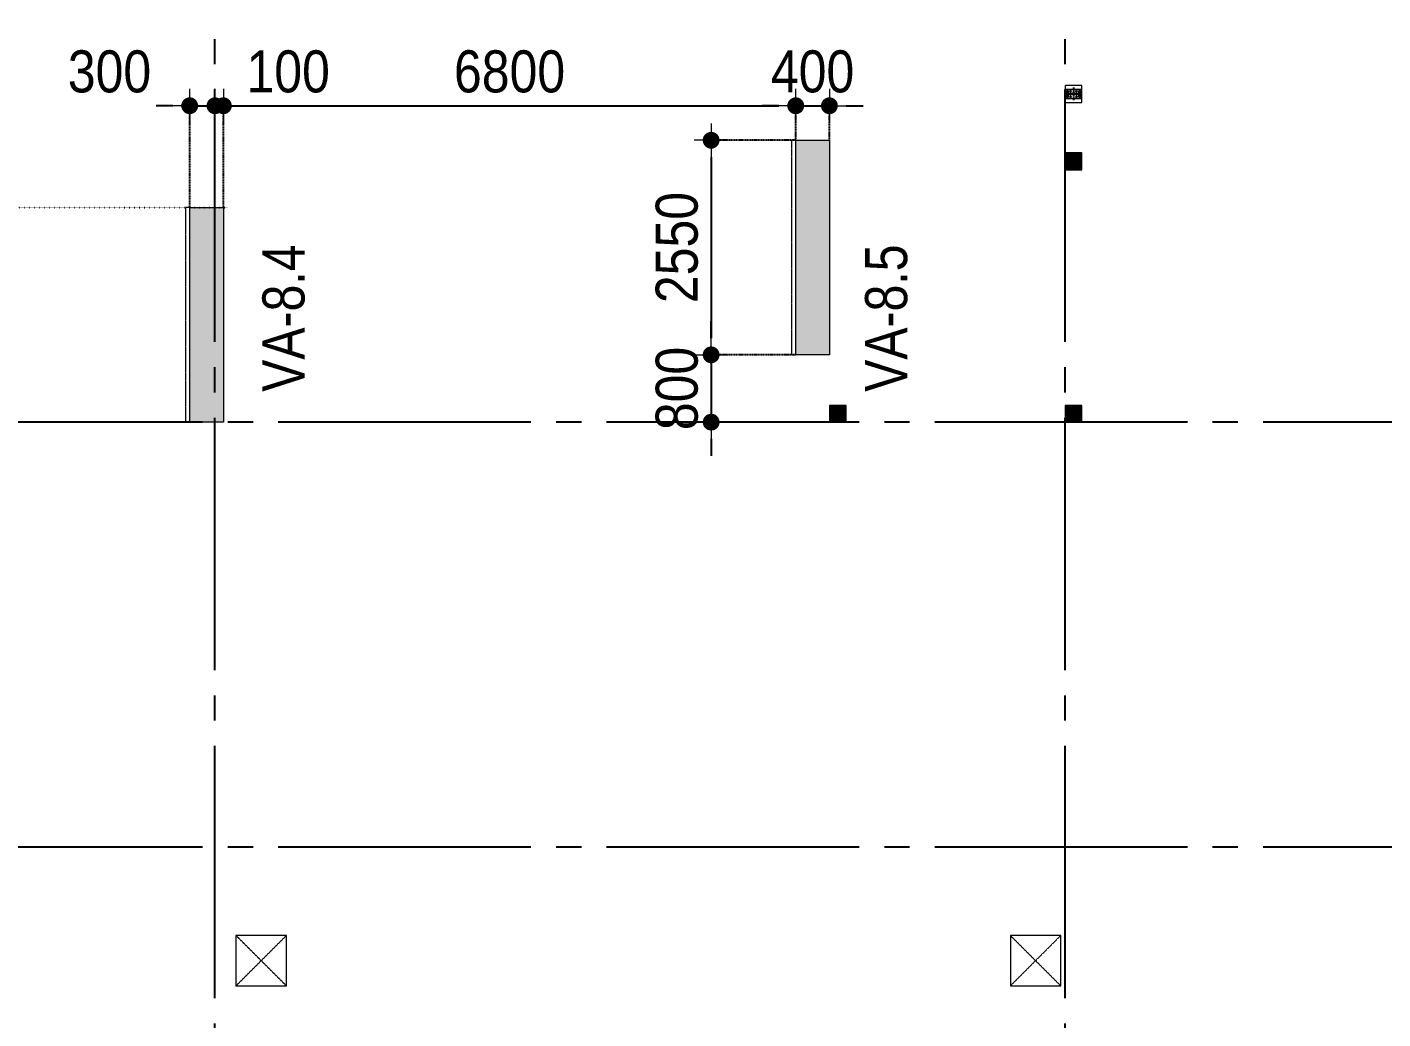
# Model space of a CAD drawing. Header units: millimetres. Extents: x -3973692 to -2843767, y 592734 to 838475.
# Drawn here: x -3506177 to -3490070, y 733489 to 745276 of the extents above; entities that cross this region are included whole.
import ezdxf
from ezdxf.enums import TextEntityAlignment as Align

# ---------------------------------------------------------------- set-up
doc = ezdxf.new("R2010")
doc.units = ezdxf.units.MM
doc.header["$MEASUREMENT"] = 0
doc.header["$PDMODE"] = 3
doc.header["$PDSIZE"] = -20
for name, pattern in [('CHG_XX_Cot_Tang 1$0$CENTER', [20.2, 12.7, -2.5, 2.5, -2.5]), ('CHG_XX_Cot_Tang 1$0$CENTER2', [28.575, 19.05, -3.175, 3.175, -3.175]), ('CHG_XX_Cot_Tang 1$0$MB_Luoi truc$0$HTT Hidden 21', [3, 2, -1]), ('CHG_XX_Luoi truc$0$MB_Luoi truc$0$Center101', [13, 10, -1, 1, -1]), ('DIVIDE2', [15.875, 6.35, -3.175, 0, -3.175, 0, -3.175]), ('DOT2', [0.125, 0, -0.125]), ('HIDDEN5', [2.8375, 1.25, -1.5875])]:
    doc.linetypes.add(name, pattern=pattern)
doc.layers.get('0').update_dxf_attribs({"lineweight": 9})
doc.layers.get('Defpoints').update_dxf_attribs({"color": 10, "lineweight": 0})
for name, color, linetype, lineweight in [("'S_General_Dim_1", 1, 'Continuous', 18), ("'S_General_Divide_3 Intermediate", 3, 'DIVIDE2', 40), ("CHG_XX_Cot_Tang 1$0$'S_Steel_Cont_2 Normal", 2, 'Continuous', 25), ("CHG_XX_Cot_Tang 1$0$'S_Steel_Cont_2 Normal_Plate", 150, 'Continuous', 15), ('CHG_XX_Cot_Tang 1$0$Cot thep', 51, 'Continuous', 15), ('CHG_XX_Cot_Tang 1$0$Net thay Tuong', 3, 'Continuous', 20), ('CHG_XX_Cot_Tang 1$0$NS-Pier', 150, 'Continuous', 9), ('CHG_XX_Cot_Tang 1$0$NS-Pier @ 1', 150, 'Continuous', 9), ('CHG_XX_Cot_Tang 1$0$NS-Pier @ 100', 150, 'Continuous', 9), ('CHG_XX_Cot_Tang 1$0$NS-Pier @ 150 VP1', 150, 'Continuous', 9), ('CHG_XX_Cot_Tang 1$0$NS-Pier @ 150 VP2', 150, 'Continuous', 9), ('CHG_XX_Cot_Tang 1$0$NS-Pier @ 150 VP3', 150, 'Continuous', 9), ('CHG_XX_Cot_Tang 1$0$NS-Pier @ 150 VP4', 150, 'Continuous', 9), ('CHG_XX_Cot_Tang 1$0$NS-Pier @ 150 VP5', 150, 'Continuous', 9), ('CHG_XX_Cot_Tang 1$0$NS-Pier @ 150 VP6', 150, 'Continuous', 9), ('CHG_XX_Cot_Tang 1$0$NS-Pier @ 150 VP7', 150, 'Continuous', 9), ('CHG_XX_Cot_Tang 1$0$NS-Pier @ 150 VP8', 150, 'Continuous', 9), ('CHG_XX_Cot_Tang 1$0$NS-Pier @ 150 VP9', 150, 'Continuous', 9), ('CHG_XX_Cot_Tang 1$0$NS-Pier @ 150 VPModel', 150, 'Continuous', 9), ('CHG_XX_Cot_Tang 1$0$NS-Pier @ 200 VP11', 150, 'Continuous', 9), ('CHG_XX_Cot_Tang 1$0$NS-Pier @ 200 VP12', 150, 'Continuous', 9), ('CHG_XX_Cot_Tang 1$0$NS-Pier @ 200 VP13', 150, 'Continuous', 9), ('CHG_XX_Cot_Tang 1$0$NS-Pier @ 200 VP14', 150, 'Continuous', 9), ('CHG_XX_Cot_Tang 1$0$NS-Pier @ 200 VP15', 150, 'Continuous', 9), ('CHG_XX_Cot_Tang 1$0$NS-Pier @ 200 VP16', 150, 'Continuous', 9), ('CHG_XX_Cot_Tang 1$0$NS-Pier @ 200 VP17', 150, 'Continuous', 9), ('CHG_XX_Cot_Tang 1$0$NS-Pier @ 200 VP18', 150, 'Continuous', 9), ('CHG_XX_Cot_Tang 1$0$NS-Pier @ 200 VP19', 150, 'Continuous', 9), ('CHG_XX_Cot_Tang 1$0$NS-Pier @ 200 VP21', 150, 'Continuous', 9), ('CHG_XX_Cot_Tang 1$0$NS-Pier @ 200 VP22', 150, 'Continuous', 9), ('CHG_XX_Cot_Tang 1$0$NS-Pier @ 200 VP23', 150, 'Continuous', 9), ('CHG_XX_Cot_Tang 1$0$NS-Pier @ 200 VP24', 150, 'Continuous', 9), ('CHG_XX_Cot_Tang 1$0$NS-Pier @ 200 VP25', 150, 'Continuous', 9), ('CHG_XX_Cot_Tang 1$0$NS-Pier @ 200 VP26', 150, 'Continuous', 9), ('CHG_XX_Cot_Tang 1$0$NS-Pier @ 200 VP27', 150, 'Continuous', 9), ('CHG_XX_Cot_Tang 1$0$NS-Pier @ 200 VP28', 150, 'Continuous', 9), ('CHG_XX_Cot_Tang 1$0$NS-Pier @ 200 VP30', 150, 'Continuous', 9), ('CHG_XX_Cot_Tang 1$0$NS-Pier @ 200 VP31', 150, 'Continuous', 9), ('CHG_XX_Cot_Tang 1$0$NS-Pier @ 200 VP32', 150, 'Continuous', 9), ('CHG_XX_Cot_Tang 1$0$NS-Pier @ 200 VP33', 150, 'Continuous', 9), ('CHG_XX_Cot_Tang 1$0$NS-Pier @ 200 VP34', 150, 'Continuous', 9), ('CHG_XX_Cot_Tang 1$0$NS-Pier @ 200 VP35', 150, 'Continuous', 9), ('CHG_XX_Cot_Tang 1$0$NS-Pier @ 200 VP36', 150, 'Continuous', 9), ('CHG_XX_Cot_Tang 1$0$NS-Pier @ 200 VP37', 150, 'Continuous', 9), ('CHG_XX_Cot_Tang 1$0$NS-Pier @ 200 VPModel', 150, 'Continuous', 9), ('CHG_XX_Cot_Tang 1$0$NS-Pier @ 350 VP10', 150, 'Continuous', 9), ('CHG_XX_Cot_Tang 1$0$NS-Pier @ 350 VP20', 150, 'Continuous', 9), ('CHG_XX_Cot_Tang 1$0$NS-Pier @ 350 VP29', 150, 'Continuous', 9), ('CHG_XX_Cot_Tang 1$0$NS-Pier @ 350 VPModel', 150, 'Continuous', 9), ('CHG_XX_Cot_Tang 1$0$S_Concrete_Cont_2 Normal', 2, 'Continuous', 13), ('TEXT', 7, 'Continuous', 15)]:
    doc.layers.add(name, color=color, linetype=linetype, lineweight=lineweight)
for name, color, linetype in [("CHG_XX_Cot_Tang 1$0$'S_Concrete_Center_1", 8, 'CHG_XX_Cot_Tang 1$0$CENTER2'), ("CHG_XX_Cot_Tang 1$0$'S_Steel_ Bold", 8, 'Continuous'), ('CHG_XX_Cot_Tang 1$0$mb_cot tang 1-3$0$Concrete Line', 6, 'Continuous'), ('CHG_XX_Luoi truc$0$Grid', 34, 'Continuous'), ('CHG_XX_Luoi truc$0$Grid Line', 251, 'CHG_XX_Luoi truc$0$MB_Luoi truc$0$Center101'), ('dim', 1, 'Continuous')]:
    doc.layers.add(name, color=color, linetype=linetype)
doc.styles.add('arial', font='arial.ttf', dxfattribs={"width": 0.85})
doc.styles.add('CHG_XX_Luoi truc$0$MB_Luoi truc$0$Grid A-F$0$VNI-HelveCB', font='')
doc.styles.add('TTP-HelCon', font='')
doc.styles.get('CHG_XX_Luoi truc$0$MB_Luoi truc$0$Grid A-F$0$VNI-HelveCB').set_extended_font_data('VNI-Helve-Condense', bold=True)
doc.styles.get('TTP-HelCon').set_extended_font_data('VNI-Helve-Condense')
doc.dimstyles.new('200', dxfattribs={"dimscale": 200, "dimtxt": 2.5, "dimasz": 1, "dimexe": 0, "dimexo": 0, "dimgap": 0.75, "dimtad": 1, "dimdec": 0, "dimrnd": 10, "dimzin": 9, "dimdsep": 46, "dimtxsty": 'arial', "dimblk1": 'DIMDOT', "dimblk2": 'DIMDOT', "dimsah": 1, "dimcen": 2, "dimdle": 3, "dimclre": 8, "dimclrt": 2, "dimadec": 0, "dimazin": 0, "dimtfac": 1, "dimtdec": 0, "dimtix": 1, "dimtmove": 2, "dimatfit": 3, "dimldrblk": 'DIMPIJL', "dimfxl": 1, "dimtvp": 1.8, "dimtolj": 1, "dimtzin": 0, "dimarcsym": 0})

# ---------------------------------------------------------------- blocks, each defined once
blk = doc.blocks.new('*U3260')
at = {"layer": 'CHG_XX_Cot_Tang 1$0$NS-Pier @ 1'}
h = blk.add_hatch(color=256, dxfattribs=at)
h.dxf.hatch_style = 1
h.paths.add_polyline_path([(400, 0), (0, 0), (0, -2550), (400, -2550)])
at = {"layer": 'CHG_XX_Cot_Tang 1$0$NS-Pier @ 100'}
h = blk.add_hatch(color=256, dxfattribs=at)
h.dxf.hatch_style = 1
h.paths.add_polyline_path([(400, 0), (0, 0), (0, -2550), (400, -2550)])
at = {"layer": 'CHG_XX_Cot_Tang 1$0$NS-Pier @ 150 VP1'}
h = blk.add_hatch(color=256, dxfattribs=at)
h.dxf.hatch_style = 1
h.paths.add_polyline_path([(400, 0), (0, 0), (0, -2550), (400, -2550)])
at = {"layer": 'CHG_XX_Cot_Tang 1$0$NS-Pier @ 150 VP2'}
h = blk.add_hatch(color=256, dxfattribs=at)
h.dxf.hatch_style = 1
h.paths.add_polyline_path([(400, 0), (0, 0), (0, -2550), (400, -2550)])
at = {"layer": 'CHG_XX_Cot_Tang 1$0$NS-Pier @ 150 VP3'}
h = blk.add_hatch(color=256, dxfattribs=at)
h.dxf.hatch_style = 1
h.paths.add_polyline_path([(400, 0), (0, 0), (0, -2550), (400, -2550)])
at = {"layer": 'CHG_XX_Cot_Tang 1$0$NS-Pier @ 150 VP4'}
h = blk.add_hatch(color=256, dxfattribs=at)
h.dxf.hatch_style = 1
h.paths.add_polyline_path([(400, 0), (0, 0), (0, -2550), (400, -2550)])
at = {"layer": 'CHG_XX_Cot_Tang 1$0$NS-Pier @ 150 VP5'}
h = blk.add_hatch(color=256, dxfattribs=at)
h.dxf.hatch_style = 1
h.paths.add_polyline_path([(400, 0), (0, 0), (0, -2550), (400, -2550)])
at = {"layer": 'CHG_XX_Cot_Tang 1$0$NS-Pier @ 150 VP6'}
h = blk.add_hatch(color=256, dxfattribs=at)
h.dxf.hatch_style = 1
h.paths.add_polyline_path([(400, 0), (0, 0), (0, -2550), (400, -2550)])
at = {"layer": 'CHG_XX_Cot_Tang 1$0$NS-Pier @ 150 VP7'}
h = blk.add_hatch(color=256, dxfattribs=at)
h.dxf.hatch_style = 1
h.paths.add_polyline_path([(400, 0), (0, 0), (0, -2550), (400, -2550)])
at = {"layer": 'CHG_XX_Cot_Tang 1$0$NS-Pier @ 150 VP8'}
h = blk.add_hatch(color=256, dxfattribs=at)
h.dxf.hatch_style = 1
h.paths.add_polyline_path([(400, 0), (0, 0), (0, -2550), (400, -2550)])
at = {"layer": 'CHG_XX_Cot_Tang 1$0$NS-Pier @ 150 VP9'}
h = blk.add_hatch(color=256, dxfattribs=at)
h.dxf.hatch_style = 1
h.paths.add_polyline_path([(400, 0), (0, 0), (0, -2550), (400, -2550)])
at = {"layer": 'CHG_XX_Cot_Tang 1$0$NS-Pier @ 150 VPModel'}
h = blk.add_hatch(color=256, dxfattribs=at)
h.dxf.hatch_style = 1
h.paths.add_polyline_path([(400, 0), (0, 0), (0, -2550), (400, -2550)])
at = {"layer": 'CHG_XX_Cot_Tang 1$0$NS-Pier @ 200 VP11'}
h = blk.add_hatch(color=256, dxfattribs=at)
h.dxf.hatch_style = 1
h.paths.add_polyline_path([(400, 0), (0, 0), (0, -2550), (400, -2550)])
at = {"layer": 'CHG_XX_Cot_Tang 1$0$NS-Pier @ 200 VP12'}
h = blk.add_hatch(color=256, dxfattribs=at)
h.dxf.hatch_style = 1
h.paths.add_polyline_path([(400, 0), (0, 0), (0, -2550), (400, -2550)])
at = {"layer": 'CHG_XX_Cot_Tang 1$0$NS-Pier @ 200 VP13'}
h = blk.add_hatch(color=256, dxfattribs=at)
h.dxf.hatch_style = 1
h.paths.add_polyline_path([(400, 0), (0, 0), (0, -2550), (400, -2550)])
at = {"layer": 'CHG_XX_Cot_Tang 1$0$NS-Pier @ 200 VP14'}
h = blk.add_hatch(color=256, dxfattribs=at)
h.dxf.hatch_style = 1
h.paths.add_polyline_path([(400, 0), (0, 0), (0, -2550), (400, -2550)])
at = {"layer": 'CHG_XX_Cot_Tang 1$0$NS-Pier @ 200 VP15'}
h = blk.add_hatch(color=256, dxfattribs=at)
h.dxf.hatch_style = 1
h.paths.add_polyline_path([(400, 0), (0, 0), (0, -2550), (400, -2550)])
at = {"layer": 'CHG_XX_Cot_Tang 1$0$NS-Pier @ 200 VP16'}
h = blk.add_hatch(color=256, dxfattribs=at)
h.dxf.hatch_style = 1
h.paths.add_polyline_path([(400, 0), (0, 0), (0, -2550), (400, -2550)])
at = {"layer": 'CHG_XX_Cot_Tang 1$0$NS-Pier @ 200 VP17'}
h = blk.add_hatch(color=256, dxfattribs=at)
h.dxf.hatch_style = 1
h.paths.add_polyline_path([(400, 0), (0, 0), (0, -2550), (400, -2550)])
at = {"layer": 'CHG_XX_Cot_Tang 1$0$NS-Pier @ 200 VP18'}
h = blk.add_hatch(color=256, dxfattribs=at)
h.dxf.hatch_style = 1
h.paths.add_polyline_path([(400, 0), (0, 0), (0, -2550), (400, -2550)])
at = {"layer": 'CHG_XX_Cot_Tang 1$0$NS-Pier @ 200 VP19'}
h = blk.add_hatch(color=256, dxfattribs=at)
h.dxf.hatch_style = 1
h.paths.add_polyline_path([(400, 0), (0, 0), (0, -2550), (400, -2550)])
at = {"layer": 'CHG_XX_Cot_Tang 1$0$NS-Pier @ 200 VP21'}
h = blk.add_hatch(color=256, dxfattribs=at)
h.dxf.hatch_style = 1
h.paths.add_polyline_path([(400, 0), (0, 0), (0, -2550), (400, -2550)])
at = {"layer": 'CHG_XX_Cot_Tang 1$0$NS-Pier @ 200 VP22'}
h = blk.add_hatch(color=256, dxfattribs=at)
h.dxf.hatch_style = 1
h.paths.add_polyline_path([(400, 0), (0, 0), (0, -2550), (400, -2550)])
at = {"layer": 'CHG_XX_Cot_Tang 1$0$NS-Pier @ 200 VP23'}
h = blk.add_hatch(color=256, dxfattribs=at)
h.dxf.hatch_style = 1
h.paths.add_polyline_path([(400, 0), (0, 0), (0, -2550), (400, -2550)])
at = {"layer": 'CHG_XX_Cot_Tang 1$0$NS-Pier @ 200 VP24'}
h = blk.add_hatch(color=256, dxfattribs=at)
h.dxf.hatch_style = 1
h.paths.add_polyline_path([(400, 0), (0, 0), (0, -2550), (400, -2550)])
at = {"layer": 'CHG_XX_Cot_Tang 1$0$NS-Pier @ 200 VP25'}
h = blk.add_hatch(color=256, dxfattribs=at)
h.dxf.hatch_style = 1
h.paths.add_polyline_path([(400, 0), (0, 0), (0, -2550), (400, -2550)])
at = {"layer": 'CHG_XX_Cot_Tang 1$0$NS-Pier @ 200 VP26'}
h = blk.add_hatch(color=256, dxfattribs=at)
h.dxf.hatch_style = 1
h.paths.add_polyline_path([(400, 0), (0, 0), (0, -2550), (400, -2550)])
at = {"layer": 'CHG_XX_Cot_Tang 1$0$NS-Pier @ 200 VP27'}
h = blk.add_hatch(color=256, dxfattribs=at)
h.dxf.hatch_style = 1
h.paths.add_polyline_path([(400, 0), (0, 0), (0, -2550), (400, -2550)])
at = {"layer": 'CHG_XX_Cot_Tang 1$0$NS-Pier @ 200 VP28'}
h = blk.add_hatch(color=256, dxfattribs=at)
h.dxf.hatch_style = 1
h.paths.add_polyline_path([(400, 0), (0, 0), (0, -2550), (400, -2550)])
at = {"layer": 'CHG_XX_Cot_Tang 1$0$NS-Pier @ 200 VP30'}
h = blk.add_hatch(color=256, dxfattribs=at)
h.dxf.hatch_style = 1
h.paths.add_polyline_path([(400, 0), (0, 0), (0, -2550), (400, -2550)])
at = {"layer": 'CHG_XX_Cot_Tang 1$0$NS-Pier @ 200 VP31'}
h = blk.add_hatch(color=256, dxfattribs=at)
h.dxf.hatch_style = 1
h.paths.add_polyline_path([(400, 0), (0, 0), (0, -2550), (400, -2550)])
at = {"layer": 'CHG_XX_Cot_Tang 1$0$NS-Pier @ 200 VP32'}
h = blk.add_hatch(color=256, dxfattribs=at)
h.dxf.hatch_style = 1
h.paths.add_polyline_path([(400, 0), (0, 0), (0, -2550), (400, -2550)])
at = {"layer": 'CHG_XX_Cot_Tang 1$0$NS-Pier @ 200 VP33'}
h = blk.add_hatch(color=256, dxfattribs=at)
h.dxf.hatch_style = 1
h.paths.add_polyline_path([(400, 0), (0, 0), (0, -2550), (400, -2550)])
at = {"layer": 'CHG_XX_Cot_Tang 1$0$NS-Pier @ 200 VP34'}
h = blk.add_hatch(color=256, dxfattribs=at)
h.dxf.hatch_style = 1
h.paths.add_polyline_path([(400, 0), (0, 0), (0, -2550), (400, -2550)])
at = {"layer": 'CHG_XX_Cot_Tang 1$0$NS-Pier @ 200 VP35'}
h = blk.add_hatch(color=256, dxfattribs=at)
h.dxf.hatch_style = 1
h.paths.add_polyline_path([(400, 0), (0, 0), (0, -2550), (400, -2550)])
at = {"layer": 'CHG_XX_Cot_Tang 1$0$NS-Pier @ 200 VP36'}
h = blk.add_hatch(color=256, dxfattribs=at)
h.dxf.hatch_style = 1
h.paths.add_polyline_path([(400, 0), (0, 0), (0, -2550), (400, -2550)])
at = {"layer": 'CHG_XX_Cot_Tang 1$0$NS-Pier @ 200 VP37'}
h = blk.add_hatch(color=256, dxfattribs=at)
h.dxf.hatch_style = 1
h.paths.add_polyline_path([(400, 0), (0, 0), (0, -2550), (400, -2550)])
at = {"layer": 'CHG_XX_Cot_Tang 1$0$NS-Pier @ 200 VPModel'}
h = blk.add_hatch(color=256, dxfattribs=at)
h.dxf.hatch_style = 1
h.paths.add_polyline_path([(400, 0), (0, 0), (0, -2550), (400, -2550)])
at = {"layer": 'CHG_XX_Cot_Tang 1$0$NS-Pier @ 350 VP10'}
h = blk.add_hatch(color=256, dxfattribs=at)
h.dxf.hatch_style = 1
h.paths.add_polyline_path([(400, 0), (0, 0), (0, -2550), (400, -2550)])
at = {"layer": 'CHG_XX_Cot_Tang 1$0$NS-Pier @ 350 VP20'}
h = blk.add_hatch(color=256, dxfattribs=at)
h.dxf.hatch_style = 1
h.paths.add_polyline_path([(400, 0), (0, 0), (0, -2550), (400, -2550)])
at = {"layer": 'CHG_XX_Cot_Tang 1$0$NS-Pier @ 350 VP29'}
h = blk.add_hatch(color=256, dxfattribs=at)
h.dxf.hatch_style = 1
h.paths.add_polyline_path([(400, 0), (0, 0), (0, -2550), (400, -2550)])
at = {"layer": 'CHG_XX_Cot_Tang 1$0$NS-Pier @ 350 VPModel'}
h = blk.add_hatch(color=256, dxfattribs=at)
h.dxf.hatch_style = 1
h.paths.add_polyline_path([(400, 0), (0, 0), (0, -2550), (400, -2550)])
blk = doc.blocks.new('CHG_XX_Cot_Tang 1$0$Block A_C450x2250')
at = {"layer": 'CHG_XX_Cot_Tang 1$0$NS-Pier', "color": 9, "linetype": 'CHG_XX_Cot_Tang 1$0$MB_Luoi truc$0$HTT Hidden 21'}
blk.add_lwpolyline([(0, 0), (-50, 0), (-50, -2550), (0, -2550)], dxfattribs=at)
at = {"layer": 'CHG_XX_Cot_Tang 1$0$NS-Pier'}
blk.add_lwpolyline([(400, -2550), (0, -2550), (0, 0), (400, 0)], close=True, dxfattribs=at)
blk.add_blockref('*U3260', (0, 0), dxfattribs=at)
blk = doc.blocks.new('CHG_XX_Cot_Tang 1$0$HoBoi_C600x600')
at = {"layer": 'CHG_XX_Cot_Tang 1$0$NS-Pier', "linetype": 'CHG_XX_Cot_Tang 1$0$MB_Luoi truc$0$HTT Hidden 21'}
for p, q in [((300, 300), (-300, -300)), ((-300, 300), (300, -300))]:
    blk.add_line(p, q, dxfattribs=at)
at = {"layer": 'CHG_XX_Cot_Tang 1$0$NS-Pier'}
blk.add_lwpolyline([(300, -300), (300, 300), (-300, 300), (-300, -300)], close=True, dxfattribs=at)
blk = doc.blocks.new('*U2973')
at = {"layer": "CHG_XX_Cot_Tang 1$0$'S_Steel_ Bold", "linetype": 'CHG_XX_Cot_Tang 1$0$CENTER', "ltscale": 0.05}
for p, q in [((-13, 0), (13, 0)), ((0, 13), (0, -13))]:
    blk.add_line(p, q, dxfattribs=at)
at = {"layer": "CHG_XX_Cot_Tang 1$0$'S_Steel_ Bold", "color": 1}
blk.add_circle((0, 0), 7, dxfattribs=at)
blk = doc.blocks.new('CHG_XX_Cot_Tang 1$0$A$C42BB3C5E')
at = {"color": 8, "linetype": 'CHG_XX_Cot_Tang 1$0$MB_Luoi truc$0$HTT Hidden 21'}
blk.add_lwpolyline([(-75, -113), (125, -113), (125, 87), (-75, 87)], close=True, dxfattribs=at)
at = {"layer": "CHG_XX_Cot_Tang 1$0$'S_Concrete_Center_1"}
for p, q in [((25, 63), (25, -88)), ((125, -13), (-83, -13))]:
    blk.add_line(p, q, dxfattribs=at)
at = {"layer": "CHG_XX_Cot_Tang 1$0$'S_Steel_Cont_2 Normal"}
blk.add_lwpolyline([(-37, -15, 0.414214), (-43, -21), (-43, -50), (-50, -50), (-50, 25), (-43, 25), (-43, -4, 0.414214), (-37, -10), (87, -10, 0.414214), (93, -4), (93, 25), (100, 25), (100, -50), (93, -50), (93, -21, 0.414214), (87, -15)], format="xyb", close=True, dxfattribs=at)
at = {"layer": "CHG_XX_Cot_Tang 1$0$'S_Steel_Cont_2 Normal_Plate"}
blk.add_lwpolyline([(115, 45), (115, -70), (-65, -70), (-65, 45)], close=True, dxfattribs=at)
at = {"layer": "CHG_XX_Cot_Tang 1$0$'S_Steel_ Bold"}
for p in [(-10, 20), (60, 20)]:
    blk.add_blockref('*U2973', p, dxfattribs=at)
at = {"layer": "CHG_XX_Cot_Tang 1$0$'S_Steel_ Bold", "xscale": -1, "rotation": 180}
for p in [(-10, -45), (60, -45)]:
    blk.add_blockref('*U2973', p, dxfattribs=at)
blk = doc.blocks.new('CHG_XX_Cot_Tang 1$0$net pergola')
at = {"layer": 'CHG_XX_Cot_Tang 1$0$Net thay Tuong'}
blk.add_blockref('CHG_XX_Cot_Tang 1$0$A$C42BB3C5E', (20307, 83013), dxfattribs=at)
blk = doc.blocks.new('CHG_XX_Cot_Tang 1$0$cot thong gio')
at = {"layer": 'CHG_XX_Cot_Tang 1$0$S_Concrete_Cont_2 Normal', "color": 3, "ltscale": 0.8}
blk.add_lwpolyline([(-100, -70), (100, -70), (100, 130), (-100, 130)], close=True, dxfattribs=at)
blk.add_solid([(-100, 130), (-100, -70), (100, 130), (100, -70)], dxfattribs=at)
blk = doc.blocks.new('*U2841')
at = {"layer": 'CHG_XX_Luoi truc$0$Grid Line'}
blk.add_line((0, 0), (0, 608), dxfattribs=at)
at = {"layer": 'CHG_XX_Luoi truc$0$Grid', "lineweight": -2, "style": 'CHG_XX_Luoi truc$0$MB_Luoi truc$0$Grid A-F$0$VNI-HelveCB'}
for tag, p in [('GRIDSUB', (0, 617)), ('GRID', (0, -9))]:
    blk.add_attdef(tag, text='', height=5, dxfattribs=at).set_placement(p, align=Align.MIDDLE)
blk = doc.blocks.new('*U2843')
at = {"layer": 'CHG_XX_Luoi truc$0$Grid Line'}
blk.add_line((0, 0), (0, 438), dxfattribs=at)
at = {"layer": 'CHG_XX_Luoi truc$0$Grid', "lineweight": -2, "style": 'CHG_XX_Luoi truc$0$MB_Luoi truc$0$Grid A-F$0$VNI-HelveCB'}
for tag, p in [('GRIDSUB', (0, 447)), ('GRID', (0, -9))]:
    blk.add_attdef(tag, text='', height=5, dxfattribs=at).set_placement(p, align=Align.MIDDLE)
blk = doc.blocks.new('CHG_XX_Luoi truc')
at = {"layer": 'CHG_XX_Luoi truc$0$Grid', "xscale": 300, "yscale": 300, "zscale": 300}
for p in [(44550, -12747), (54650, -12747)]:
    blk.add_blockref('*U2841', p, dxfattribs=at)
at = {"layer": 'CHG_XX_Luoi truc$0$Grid', "xscale": 300.0000000000013, "yscale": 300.0000000000013, "zscale": 300.0000000000013, "rotation": 90}
for p in [(110703, 130600), (110703, 125550)]:
    blk.add_blockref('*U2843', p, dxfattribs=at)
blk = doc.blocks.new('CHG_XX_Cot_Tang 1')
at = {"layer": 'CHG_XX_Cot_Tang 1$0$Cot thep'}
blk.add_blockref('CHG_XX_Cot_Tang 1$0$net pergola', (34418.2, 51500), dxfattribs=at)
at = {"layer": 'CHG_XX_Cot_Tang 1$0$mb_cot tang 1-3$0$Concrete Line'}
for p in [(45100, 124200), (54300, 124200)]:
    blk.add_blockref('CHG_XX_Cot_Tang 1$0$HoBoi_C600x600', p, dxfattribs=at)
at = {"layer": 'CHG_XX_Cot_Tang 1$0$NS-Pier'}
for name, p in [('CHG_XX_Luoi truc', (0, 0)), ('CHG_XX_Cot_Tang 1$0$Block A_C450x2250', (51450, 133950)), ('CHG_XX_Cot_Tang 1$0$Block A_C450x2250', (44250.2, 133150))]:
    blk.add_blockref(name, p, dxfattribs=at)
at = {"layer": 'CHG_XX_Cot_Tang 1$0$S_Concrete_Cont_2 Normal'}
for p in [(54749.9, 133669.6), (51950, 130669.6), (54749.9, 130669.6)]:
    blk.add_blockref('CHG_XX_Cot_Tang 1$0$cot thong gio', p, dxfattribs=at)
blk = doc.blocks.new('DIMDOT')
for p, q in [((0, -1), (0, 1)), ((1, 0), (-1, 0))]:
    blk.add_line(p, q)
at = {"const_width": 0.5}
blk.add_lwpolyline([(-0.25, 0, 1), (0.25, 0, 1)], format="xyb", close=True, dxfattribs=at)
blk = doc.blocks.new('*D145')
at = {"layer": "'S_General_Dim_1", "color": 0, "lineweight": -2, "transparency": 16777216}
for p, q in [((-3504445, 744341), (-3504645, 744341)), ((-3504245, 744341), (-3503945, 744341)), ((-3503745, 744341), (-3503545, 744341))]:
    blk.add_line(p, q, dxfattribs=at)
at = {"layer": "'S_General_Dim_1", "color": 8, "linetype": 'HIDDEN5', "lineweight": -2, "transparency": 16777216}
for p, q in [((-3504245, 743131), (-3504245, 744341)), ((-3503945, 743131), (-3503945, 744341))]:
    blk.add_line(p, q, dxfattribs=at)
at = {"layer": 'Defpoints', "color": 0, "transparency": 16777216}
for p in [(-3503945, 744341), (-3504245, 743131), (-3503945, 743131)]:
    blk.add_point(p, dxfattribs=at)
at = {"layer": "'S_General_Dim_1", "color": 0, "lineweight": -2, "transparency": 16777216, "xscale": 200, "yscale": 200, "zscale": 200}
blk.add_blockref('DIMDOT', (-3504245, 744341), dxfattribs=at)
at = {"layer": "'S_General_Dim_1", "color": 0, "lineweight": -2, "transparency": 16777216, "xscale": 200, "yscale": 200, "zscale": 200, "rotation": 180}
blk.add_blockref('DIMDOT', (-3503945, 744341), dxfattribs=at)
at = {"layer": "'S_General_Dim_1", "color": 2, "transparency": 16777216, "insert": (-3505198, 744746), "char_height": 500, "attachment_point": 5, "style": 'arial'}
blk.add_mtext('\\A1;300', dxfattribs=at)
blk = doc.blocks.new('DIMPIJL')
at = {"linetype": 'ByBlock'}
blk.add_solid([(-2.5, 0.417), (-2.5, -0.417), (0, 0)], dxfattribs=at)
blk = doc.blocks.new('*D146')
at = {"layer": "'S_General_Dim_1", "color": 0, "lineweight": -2, "transparency": 16777216}
for p, q in [((-3504145, 744341), (-3504345, 744341)), ((-3503945, 744341), (-3503845, 744341)), ((-3503645, 744341), (-3503445, 744341))]:
    blk.add_line(p, q, dxfattribs=at)
at = {"layer": "'S_General_Dim_1", "color": 8, "linetype": 'HIDDEN5', "lineweight": -2, "transparency": 16777216}
for p, q in [((-3503945, 743131), (-3503945, 744341)), ((-3503845, 743131), (-3503845, 744341))]:
    blk.add_line(p, q, dxfattribs=at)
at = {"layer": 'Defpoints', "color": 0, "transparency": 16777216}
for p in [(-3503845, 744341), (-3503945, 743131), (-3503845, 743131)]:
    blk.add_point(p, dxfattribs=at)
at = {"layer": "'S_General_Dim_1", "color": 0, "lineweight": -2, "transparency": 16777216, "xscale": 200, "yscale": 200, "zscale": 200}
blk.add_blockref('DIMDOT', (-3503945, 744341), dxfattribs=at)
at = {"layer": "'S_General_Dim_1", "color": 0, "lineweight": -2, "transparency": 16777216, "xscale": 200, "yscale": 200, "zscale": 200, "rotation": 180}
blk.add_blockref('DIMDOT', (-3503845, 744341), dxfattribs=at)
at = {"layer": "'S_General_Dim_1", "color": 2, "transparency": 16777216, "insert": (-3503075, 744746), "char_height": 500, "attachment_point": 5, "style": 'arial'}
blk.add_mtext('\\A1;100', dxfattribs=at)
blk = doc.blocks.new('*D147')
at = {"layer": "'S_General_Dim_1", "color": 8, "linetype": 'HIDDEN5', "lineweight": -2, "transparency": 16777216}
for p, q in [((-3497045, 743931), (-3498050, 743931)), ((-3497045, 741381), (-3498050, 741381))]:
    blk.add_line(p, q, dxfattribs=at)
at = {"layer": "'S_General_Dim_1", "color": 0, "lineweight": -2, "transparency": 16777216}
blk.add_line((-3498050, 743731), (-3498050, 741581), dxfattribs=at)
at = {"layer": 'Defpoints', "color": 0, "transparency": 16777216}
for p in [(-3497045, 743931), (-3498050, 741381), (-3497045, 741381)]:
    blk.add_point(p, dxfattribs=at)
at = {"layer": "'S_General_Dim_1", "color": 0, "lineweight": -2, "transparency": 16777216, "xscale": 200, "yscale": 200, "zscale": 200}
for p, rotation in [((-3498050, 743931), 90), ((-3498050, 741381), 270)]:
    blk.add_blockref('DIMDOT', p, dxfattribs=dict(at, rotation=rotation))
at = {"layer": "'S_General_Dim_1", "color": 2, "transparency": 16777216, "insert": (-3498456, 742656), "char_height": 500, "attachment_point": 5, "rotation": 90, "style": 'arial'}
blk.add_mtext('\\A1;2550', dxfattribs=at)
blk = doc.blocks.new('*D148')
at = {"layer": "'S_General_Dim_1", "color": 0, "lineweight": -2, "transparency": 16777216}
for p, q in [((-3498050, 741581), (-3498050, 741781)), ((-3498050, 741381), (-3498050, 740581)), ((-3498050, 740381), (-3498050, 740181))]:
    blk.add_line(p, q, dxfattribs=at)
at = {"layer": "'S_General_Dim_1", "color": 8, "linetype": 'HIDDEN5', "lineweight": -2, "transparency": 16777216}
for p, q in [((-3497045, 741381), (-3498050, 741381)), ((-3497596, 740581), (-3498050, 740581))]:
    blk.add_line(p, q, dxfattribs=at)
at = {"layer": 'Defpoints', "color": 0, "transparency": 16777216}
for p in [(-3497045, 741381), (-3498050, 740581), (-3497596, 740581)]:
    blk.add_point(p, dxfattribs=at)
at = {"layer": "'S_General_Dim_1", "color": 0, "lineweight": -2, "transparency": 16777216, "xscale": 200, "yscale": 200, "zscale": 200}
for p, rotation in [((-3498050, 741381), 270), ((-3498050, 740581), 90)]:
    blk.add_blockref('DIMDOT', p, dxfattribs=dict(at, rotation=rotation))
at = {"layer": "'S_General_Dim_1", "color": 2, "transparency": 16777216, "insert": (-3498456, 740981), "char_height": 500, "attachment_point": 5, "rotation": 90, "style": 'arial'}
blk.add_mtext('\\A1;800', dxfattribs=at)
blk = doc.blocks.new('*D149')
at = {"layer": "'S_General_Dim_1", "color": 8, "linetype": 'HIDDEN5', "lineweight": -2, "transparency": 16777216}
for p, q in [((-3503845, 743131), (-3503845, 744341)), ((-3497045, 743931), (-3497045, 744341))]:
    blk.add_line(p, q, dxfattribs=at)
at = {"layer": "'S_General_Dim_1", "color": 0, "lineweight": -2, "transparency": 16777216}
blk.add_line((-3503645, 744341), (-3497245, 744341), dxfattribs=at)
at = {"layer": 'Defpoints', "color": 0, "transparency": 16777216}
for p in [(-3497045, 744341), (-3497045, 743931), (-3503845, 743131)]:
    blk.add_point(p, dxfattribs=at)
at = {"layer": "'S_General_Dim_1", "color": 0, "lineweight": -2, "transparency": 16777216, "xscale": 200, "yscale": 200, "zscale": 200, "rotation": 180}
blk.add_blockref('DIMDOT', (-3503845, 744341), dxfattribs=at)
at = {"layer": "'S_General_Dim_1", "color": 0, "lineweight": -2, "transparency": 16777216, "xscale": 200, "yscale": 200, "zscale": 200}
blk.add_blockref('DIMDOT', (-3497045, 744341), dxfattribs=at)
at = {"layer": "'S_General_Dim_1", "color": 2, "transparency": 16777216, "insert": (-3500445, 744746), "char_height": 500, "attachment_point": 5, "style": 'arial'}
blk.add_mtext('\\A1;6800', dxfattribs=at)
blk = doc.blocks.new('*D150')
at = {"layer": "'S_General_Dim_1", "color": 0, "lineweight": -2, "transparency": 16777216}
for p, q in [((-3497245, 744341), (-3497445, 744341)), ((-3497045, 744341), (-3496645, 744341)), ((-3496445, 744341), (-3496245, 744341))]:
    blk.add_line(p, q, dxfattribs=at)
at = {"layer": "'S_General_Dim_1", "color": 8, "linetype": 'HIDDEN5', "lineweight": -2, "transparency": 16777216}
for p, q in [((-3497045, 743931), (-3497045, 744341)), ((-3496645, 743931), (-3496645, 744341))]:
    blk.add_line(p, q, dxfattribs=at)
at = {"layer": 'Defpoints', "color": 0, "transparency": 16777216}
for p in [(-3496645, 744341), (-3497045, 743931), (-3496645, 743931)]:
    blk.add_point(p, dxfattribs=at)
at = {"layer": "'S_General_Dim_1", "color": 0, "lineweight": -2, "transparency": 16777216, "xscale": 200, "yscale": 200, "zscale": 200}
blk.add_blockref('DIMDOT', (-3497045, 744341), dxfattribs=at)
at = {"layer": "'S_General_Dim_1", "color": 0, "lineweight": -2, "transparency": 16777216, "xscale": 200, "yscale": 200, "zscale": 200, "rotation": 180}
blk.add_blockref('DIMDOT', (-3496645, 744341), dxfattribs=at)
at = {"layer": "'S_General_Dim_1", "color": 2, "transparency": 16777216, "insert": (-3496845, 744746), "char_height": 500, "attachment_point": 5, "style": 'arial'}
blk.add_mtext('\\A1;400', dxfattribs=at)
blk = doc.blocks.new('a')
at = {"layer": 'TEXT', "color": 3, "style": 'TTP-HelCon'}
for s, p in [('VA-8.4', (45614, -21289)), ('VA-8.5', (52774, -21289))]:
    blk.add_text(s, height=500, rotation=90, dxfattribs=at).set_placement(p)

msp = doc.modelspace()

# ---------------------------------------------------------------- linework, layer by layer
at = {"layer": 'dim', "linetype": 'DOT2', "ltscale": 10}
msp.add_line((-3519445.2, 743131), (-3503795.2, 743131.2), dxfattribs=at)

# ---------------------------------------------------------------- block references
at = {"layer": "'S_General_Divide_3 Intermediate"}
msp.add_blockref('CHG_XX_Cot_Tang 1', (-3548495.2, 609981), dxfattribs=at)
at = {"layer": 'TEXT'}
msp.add_blockref('a', (-3548495.2, 762231), dxfattribs=at)

# ---------------------------------------------------------------- dimensions: what is measured, and where the dimension line sits
at = {"layer": "'S_General_Dim_1"}
for base, p1, p2, picture, middle in [((-3503945.2, 744340.9), (-3504245.2, 743131.2), (-3503945.2, 743131.2), '*D145', (-3505198.3, 744746.3)), ((-3503845.2, 744340.9), (-3503945.2, 743131.2), (-3503845.2, 743131.2), '*D146', (-3503074.8, 744746.2))]:
    dim = msp.add_linear_dim(base=base, p1=p1, p2=p2, dimstyle='200', dxfattribs=at)
    dim.commit()
    dim.dimension.update_dxf_attribs({"geometry": picture, "text_midpoint": middle, "dimtype": 160})
for base, p1, p2, picture, middle in [((-3497045.2, 744340.9), (-3503845.2, 743131.2), (-3497045.2, 743931), '*D149', (-3500445.2, 744746.2)), ((-3496645.2, 744340.9), (-3497045.2, 743931), (-3496645.2, 743931), '*D150', (-3496845.2, 744746.2))]:
    dim = msp.add_linear_dim(base=base, p1=p1, p2=p2, dimstyle='200', dxfattribs=at)
    dim.commit()
    dim.dimension.update_dxf_attribs({"geometry": picture, "text_midpoint": middle})
for base, p1, p2, picture, middle in [((-3498050.3, 741381), (-3497045.2, 743931), (-3497045.2, 741381), '*D147', (-3498455.6, 742656)), ((-3498050.3, 740581), (-3497045.2, 741381), (-3497595.9, 740581), '*D148', (-3498455.6, 740981))]:
    dim = msp.add_linear_dim(base=base, p1=p1, p2=p2, angle=90, dimstyle='200', dxfattribs=at)
    dim.commit()
    dim.dimension.update_dxf_attribs({"geometry": picture, "text_midpoint": middle})

doc.saveas('drawing.dxf')
